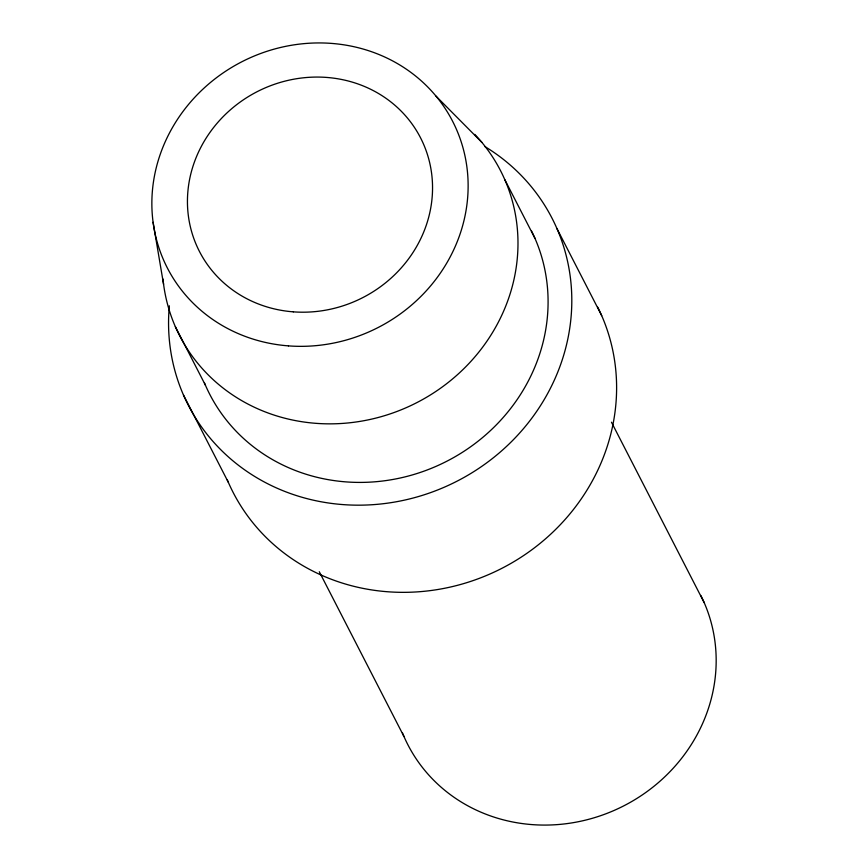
<?xml version="1.0" encoding="UTF-8"?>
<svg xmlns="http://www.w3.org/2000/svg" width="868" height="868" viewBox="0 0 868 868"><rect width="100%" height="100%" fill="white"/><g stroke="black" fill="none" stroke-linecap="round" stroke-linejoin="round"><path stroke-width="1.3" d="M436.007 96.12L481.849 142.352M556.898 228.479L601.708 315.659M504.84 179.719L534.927 238.277M611.463 422.206L704.187 602.642M319.283 571.719L403.978 736.52M175.336 326.661L205.434 385.218M183.463 395.016L228.273 482.196M153.093 222.273L163.575 284.292M597.737 307.174A204.49 190.396 -27.2 0 1 494.348 572.012A204.49 190.396 -27.2 0 1 227.221 479.733M484.93 146.583A204.49 190.396 -27.2 0 1 553.187 382.614A204.49 190.396 -27.2 0 1 318.165 501.205A204.49 190.396 -27.2 0 1 169.347 305.818M531.574 231.072A180.436 167.991 -27.2 0 1 439.913 464.608A180.436 167.991 -27.2 0 1 204.392 382.788M474.774 134.388A180.436 167.991 -27.2 0 1 409.826 406.05A180.436 167.991 -27.2 0 1 162.967 278.986M700.801 595.426A164.399 153.061 -27.2 0 1 617.202 809.052A164.399 153.061 -27.2 0 1 402.437 732.852M293.297 311.84A124.298 115.726 -27.2 0 0 423.486 144.023A124.298 115.726 -27.2 0 0 213.192 128.041A124.298 115.726 -27.2 0 0 293.297 311.84M288.447 345.876A160.385 149.329 -27.2 0 0 456.438 129.332A160.385 149.329 -27.2 0 0 185.09 108.706A160.385 149.329 -27.2 0 0 288.447 345.876"/></g></svg>
